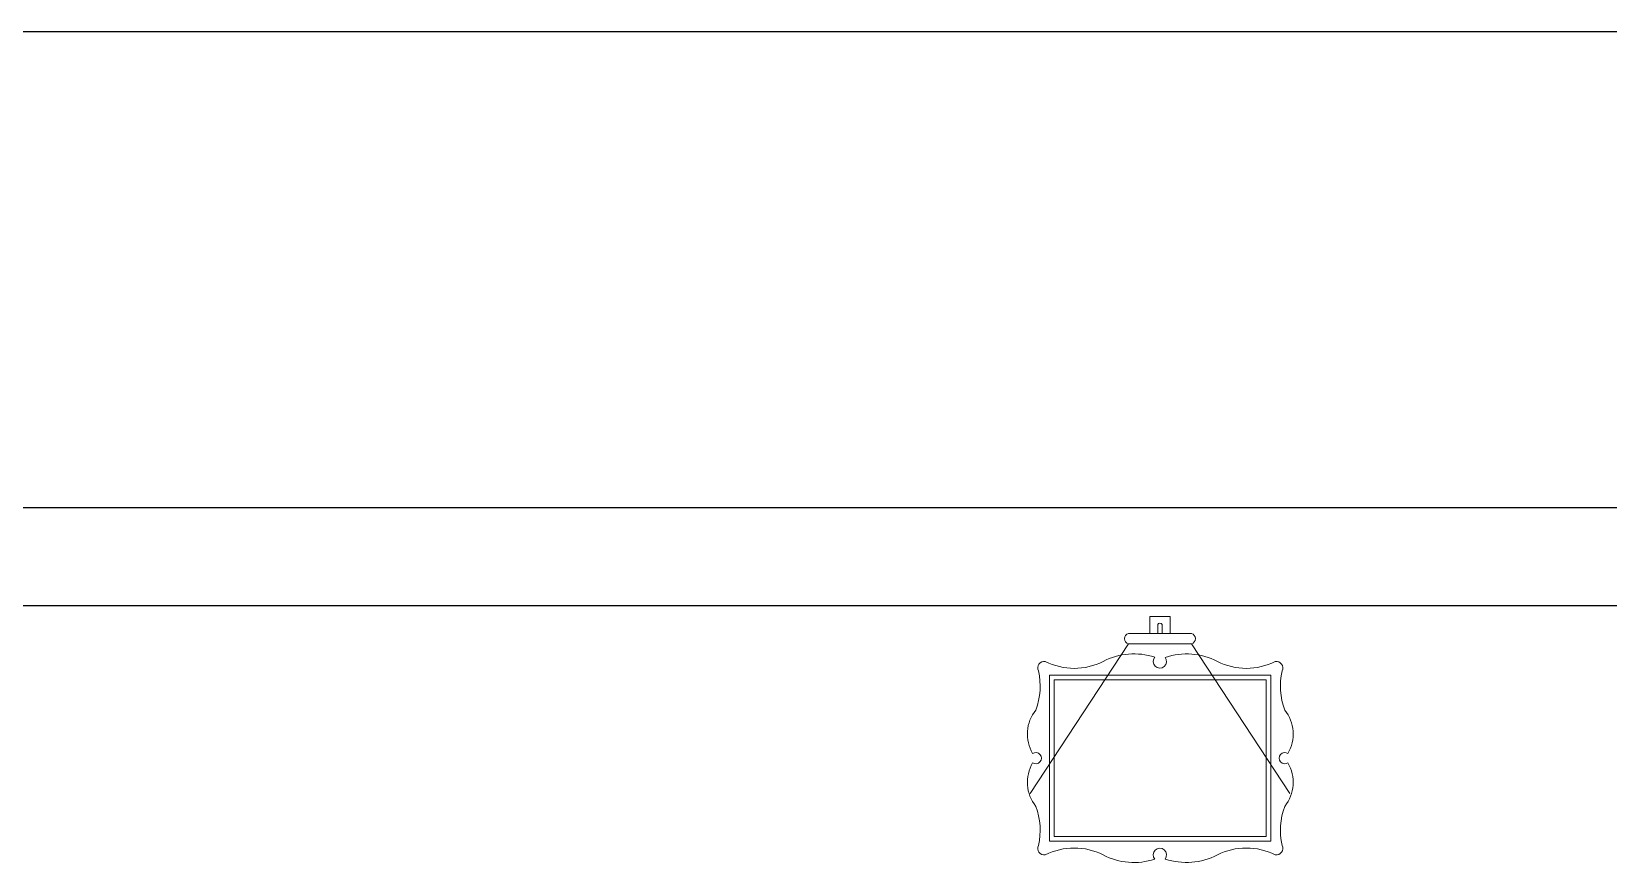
# Model space of a CAD drawing. Header units: millimetres. Extents: x 587797 to 2274247, y 1711 to 439204.
# Drawn here: x 1018800 to 1022773, y 290122 to 292217 of the extents above; entities that cross this region are included whole.
import ezdxf

# ---------------------------------------------------------------- set-up
doc = ezdxf.new("R2010")
doc.units = ezdxf.units.MM
doc.layers.add('finiture', color=7, linetype='Continuous', lineweight=20)

msp = doc.modelspace()

# ---------------------------------------------------------------- linework, layer by layer
for p, q in [((971709.651, 292216.983, 442.155), (1042859.651, 292216.983, 442.155)), ((971709.651, 291016.983, 442.155), (1042859.651, 291016.983, 442.155)), ((1026709.651, 290769.253, 442.155), (1016709.651, 290769.253, 442.155))]:
    msp.add_line(p, q)
at = {"layer": 'finiture'}
for p, q in [((1021617.219, 290742.485, 703.218), (1021668.981, 290742.485, 703.218)), ((1021617.219, 290699.624, 703.218), (1021617.219, 290742.485, 703.218)), ((1021637.924, 290699.624, 703.218), (1021637.924, 290721.78, 703.218)), ((1021648.277, 290699.624, 703.218), (1021648.277, 290721.78, 703.218)), ((1021668.981, 290699.624, 703.218), (1021668.981, 290742.485, 703.218)), ((1021563.881, 290673.141, 703.218), (1021315.802, 290295.892, 703.218)), ((1021563.881, 290699.624, 703.218), (1021722.32, 290699.624, 703.218)), ((1021722.32, 290673.141, 703.218), (1021563.881, 290673.141, 703.218)), ((1021722.32, 290673.141, 703.218), (1021970.399, 290295.892, 703.218))]:
    msp.add_line(p, q, dxfattribs=at)
at = {"layer": 'finiture', "color": 5}
for p, q in [((1021922.719, 290594.167, 703.218), (1021365.075, 290594.167, 703.218)), ((1021365.075, 290594.167, 703.218), (1021365.075, 290175.934, 703.218)), ((1021922.719, 290175.934, 703.218), (1021922.719, 290594.167, 703.218)), ((1021911.102, 290582.55, 703.218), (1021376.693, 290582.55, 703.218)), ((1021376.693, 290582.55, 703.218), (1021376.693, 290187.552, 703.218)), ((1021911.102, 290187.552, 703.218), (1021911.102, 290582.55, 703.218)), ((1021365.075, 290175.934, 703.218), (1021922.719, 290175.934, 703.218)), ((1021376.693, 290187.552, 703.218), (1021911.102, 290187.552, 703.218))]:
    msp.add_line(p, q, dxfattribs=at)
at = {"layer": 'finiture'}
for centre, radius, start, end in [((1021643.1, 290720.46, 703.218), 5.342, 14.311421, 165.688579), ((1021567.364, 290686.382, 703.218), 13.692, 104.735206, 255.264794), ((1021718.837, 290686.382, 703.218), 13.692, 284.735206, 75.264794)]:
    msp.add_arc(centre, radius, start, end, dxfattribs=at)
at = {"layer": 'finiture', "color": 5}
for centre, radius, start, end in [((1021351.819, 290612.484, 703.218), 16.693, 82.126741, 205.913777), ((1021427.093, 290772.658, 703.218), 161.118, 243.063481, 296.936519), ((1021577.959, 290478.61, 703.218), 169.376, 72.140699, 117.374339), ((1021642.858, 290629.02, 703.218), 16.869, 140.169999, 37.48228), ((1021709.835, 290478.61, 703.218), 169.376, 62.625661, 108.445347), ((1021860.702, 290772.658, 703.218), 161.118, 243.063481, 296.936519), ((1021935.975, 290612.484, 703.218), 16.693, 334.086223, 97.873259), ((1021174.262, 290566.434, 703.218), 167.099, 338.96161, 13.410661), ((1022113.532, 290566.434, 703.218), 167.099, 166.589339, 201.03839), ((1021406.791, 290445.749, 703.218), 97.709, 141.59528, 210.079993), ((1021881.003, 290445.749, 703.218), 97.709, 329.920007, 38.40472), ((1021330.223, 290385.051, 703.218), 14.184, 235.757644, 124.242356), ((1021957.572, 290385.051, 703.218), 14.184, 55.757644, 304.242356), ((1021406.791, 290324.353, 703.218), 97.709, 149.920007, 218.40472), ((1021881.003, 290324.353, 703.218), 97.709, 321.59528, 30.079993), ((1021174.262, 290203.667, 703.218), 167.099, 346.589339, 21.03839), ((1022113.532, 290203.667, 703.218), 167.099, 158.96161, 193.410661), ((1021351.819, 290157.617, 703.218), 16.693, 154.086223, 277.873259), ((1021427.093, 289997.444, 703.218), 161.118, 63.063481, 116.936519), ((1021642.858, 290141.081, 703.218), 16.869, 322.51772, 219.830001), ((1021860.702, 289997.444, 703.218), 161.118, 63.063481, 116.936519), ((1021935.975, 290157.617, 703.218), 16.693, 262.126741, 25.913777), ((1021577.959, 290291.491, 703.218), 169.376, 242.625661, 287.859301), ((1021709.835, 290291.491, 703.218), 169.376, 251.554653, 297.374339)]:
    msp.add_arc(centre, radius, start, end, dxfattribs=at)

doc.saveas('drawing.dxf')
